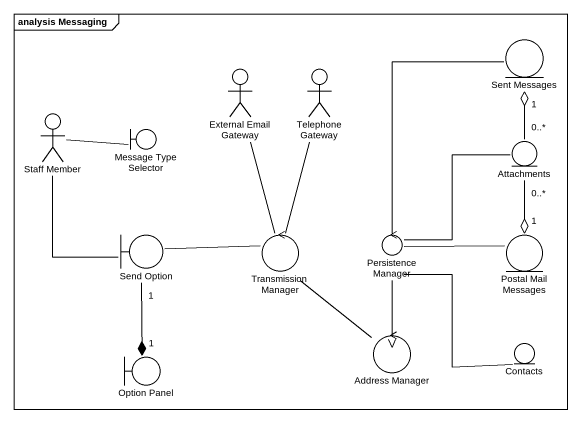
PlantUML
@startuml
mainframe analysis Messaging
entity "Sent Messages" as Sent_Messages
actor "External Email Gateway" as External_Email_Gateway
actor "Telephone Gateway" as Telephone_Gateway
actor "Staff Member" as Staff_Member
boundary "Message Type Selector" as Message_Type_Selector
entity Attachments
boundary "Send Option" as Send_Option
control "Transmission Manager" as Transmission_Manager
control "Persistence Manager" as Persistence_Manager
entity "Postal Mail Messages" as Postal_Mail_Messages
boundary "Option Panel" as Option_Panel
control "Address Manager" as Address_Manager
entity Contacts
Sent_Messages "1" o-- "0..*" Attachments
Staff_Member -right- Message_Type_Selector
Staff_Member -- Send_Option
Send_Option -right- Transmission_Manager
Transmission_Manager -up- External_Email_Gateway
Transmission_Manager -up- Telephone_Gateway
Transmission_Manager -- Address_Manager
Persistence_Manager -up- Sent_Messages
Persistence_Manager -up- Attachments
Persistence_Manager -right- Postal_Mail_Messages
Persistence_Manager --> Address_Manager
Persistence_Manager -- Contacts
Postal_Mail_Messages "1" o-up- "0..*" Attachments
Option_Panel "1" *-up- "1" Send_Option
@enduml
